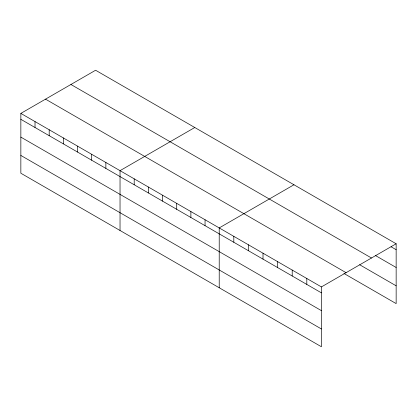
<?xml version="1.0" encoding="UTF-8"?>
<svg xmlns="http://www.w3.org/2000/svg" width="417" height="417" viewBox="0 0 417 417"><rect width="100%" height="100%" fill="white"/><g stroke="black" fill="none" stroke-linecap="round" stroke-linejoin="round"><path stroke-width="0.63" d="M321.408 310.639L321.408 286.922L20.85 113.398L20.85 173.232L321.408 346.756L321.408 310.639L20.85 137.115M343.931 273.453L396.15 303.602L396.15 243.768L95.592 70.244L20.85 113.398M194.775 127.508L120.033 170.662L120.033 230.492M293.959 184.773L219.217 227.927L219.217 287.756M321.408 286.922L396.15 243.768M391.099 246.781L396.15 249.7M375.373 255.491L396.15 267.485M70.926 84.484L371.484 258.008M359.652 264.743L396.15 285.812M45.516 99.157L346.074 272.682M20.85 119.325L321.408 292.849M20.85 155.442L321.408 328.966M306.808 278.493L306.808 284.42M292.208 270.065L292.208 275.991M277.613 261.636L277.613 267.568M263.012 253.208L263.012 259.139M248.412 244.779L248.412 250.711M233.817 236.35L233.817 242.282M205.049 219.743L205.049 225.67M190.882 211.565L190.882 217.492M176.709 203.381L176.709 209.313M162.541 195.203L162.541 201.13M148.374 187.024L148.374 192.951M134.201 178.841L134.201 184.767M105.866 162.479L105.866 168.411M91.693 154.3L91.693 160.227M77.526 146.122L77.526 152.049M63.358 137.938L63.358 143.865M49.19 129.76L49.19 135.687M35.018 121.576L35.018 127.508"/></g></svg>
